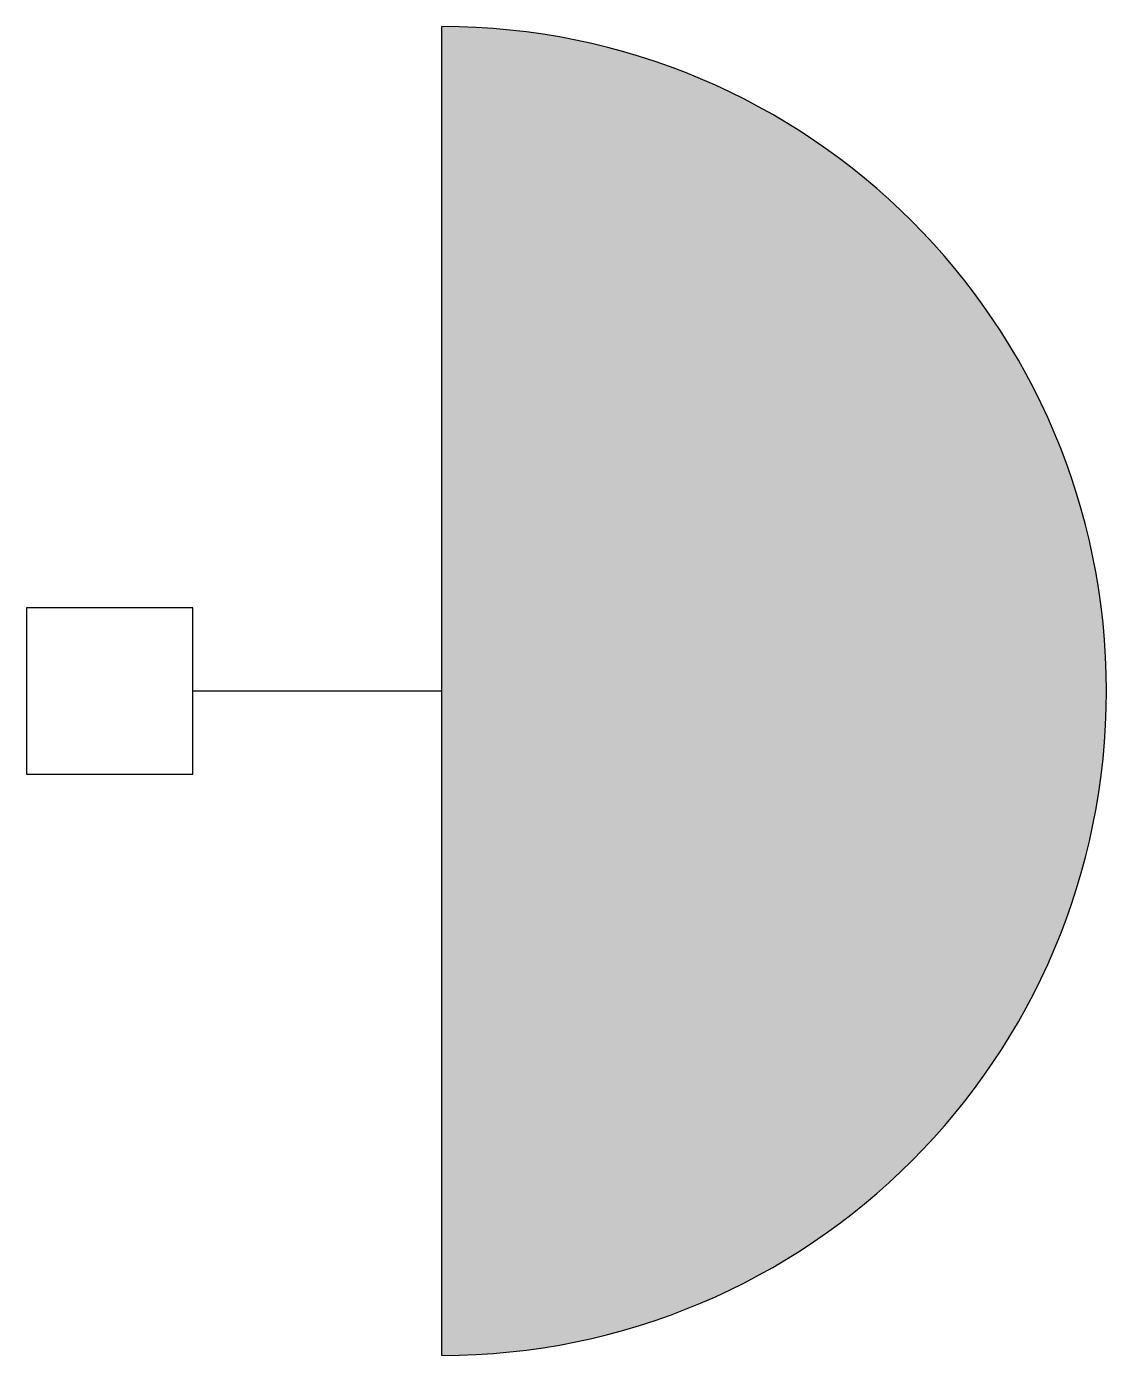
# Model space of a CAD drawing. Header units: millimetres. Extents: x -2964.487 to -2964.162, y 3743.195 to 3743.595.
import ezdxf

# ---------------------------------------------------------------- set-up
doc = ezdxf.new("R2010")
doc.units = ezdxf.units.MM
doc.header["$LTSCALE"] = 10
doc.layers.add('ELE_LUMINÁRIAS', color=4, linetype='Continuous')

msp = doc.modelspace()

# ---------------------------------------------------------------- hatches: boundary and pattern name
at = {"layer": 'ELE_LUMINÁRIAS'}
msp.add_hatch(color=1, dxfattribs=at).paths.add_polyline_path([(-2964.36202, 3743.59524), (-2964.36202, 3743.19524, 1)])

# ---------------------------------------------------------------- linework, layer by layer
at = {"layer": 'ELE_LUMINÁRIAS', "color": 4}
msp.add_line((-2964.36202, 3743.19524), (-2964.36202, 3743.59524), dxfattribs=at)
at = {"layer": 'ELE_LUMINÁRIAS', "color": 5}
msp.add_line((-2964.43702, 3743.39524), (-2964.36202, 3743.39524), dxfattribs=at)
at = {"layer": 'ELE_LUMINÁRIAS', "color": 3}
msp.add_lwpolyline([(-2964.48702, 3743.37024), (-2964.43702, 3743.37024), (-2964.43702, 3743.42024), (-2964.48702, 3743.42024)], close=True, dxfattribs=at)
at = {"layer": 'ELE_LUMINÁRIAS', "color": 4}
msp.add_arc((-2964.36202, 3743.39524), 0.2, 270, 90, dxfattribs=at)

doc.saveas('drawing.dxf')
